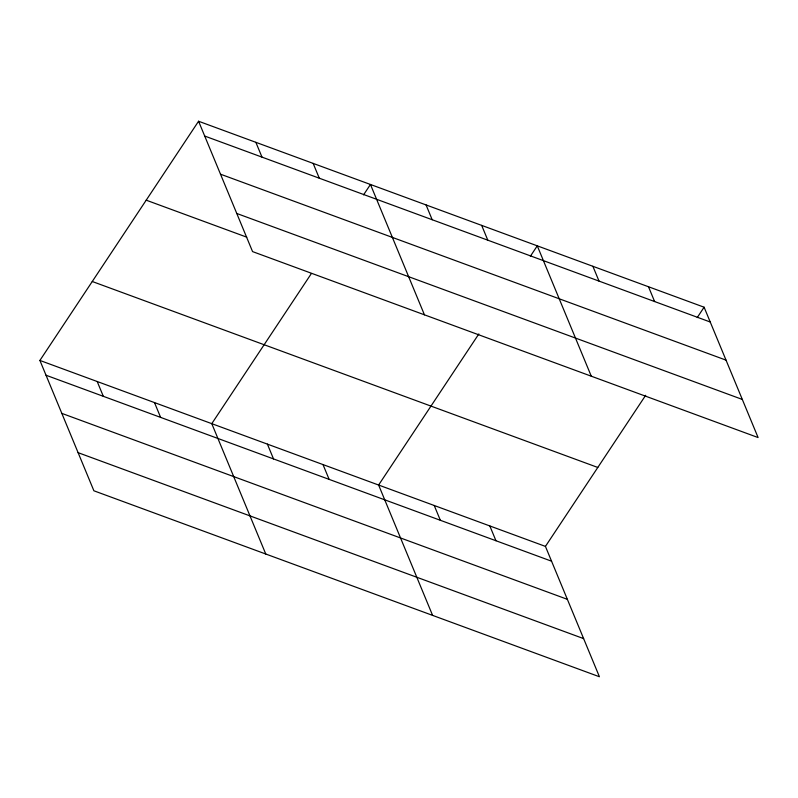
<?xml version="1.0" encoding="UTF-8"?>
<svg xmlns="http://www.w3.org/2000/svg" width="798" height="798" viewBox="0 0 798 798"><rect width="100%" height="100%" fill="white"/><g stroke="black" fill="none" stroke-linecap="round" stroke-linejoin="round"><path stroke-width="1.2" d="M39.9 360.437L545.433 546.401L599.428 676.754L93.895 490.79L39.9 360.437L198.572 121.246L704.105 307.21L758.1 437.563L252.567 251.599L198.572 121.246M311.35 273.574L211.779 423.658L265.774 554.021M363.559 194.862L370.452 184.468L424.446 314.831M478.85 333.923L378.611 485.034L432.606 615.388M530.391 256.228L537.273 245.834L591.278 376.197M545.433 546.401L645.672 395.289M697.213 317.594L704.105 307.21M204.697 136.049L710.23 322.003M220.497 174.183L726.03 360.137M236.767 213.465L742.3 399.429M146.204 200.178L246.762 237.166M92.259 281.504L597.792 467.458M46.035 375.24L551.568 561.194M61.825 413.374L567.358 599.328M78.104 452.666L583.637 638.619M648.495 286.751L654.629 301.554M592.884 266.293L599.019 281.096M481.673 225.385L487.797 240.178M426.062 204.926L432.187 219.729M489.822 525.942L495.957 540.745M313.155 163.4L319.29 178.193M434.222 505.483L440.346 520.286M255.859 142.323L261.993 157.116M323 464.576L329.135 479.379M267.39 444.117L273.524 458.92M154.493 402.591L160.617 417.384M97.196 381.514L103.321 396.317"/></g></svg>
